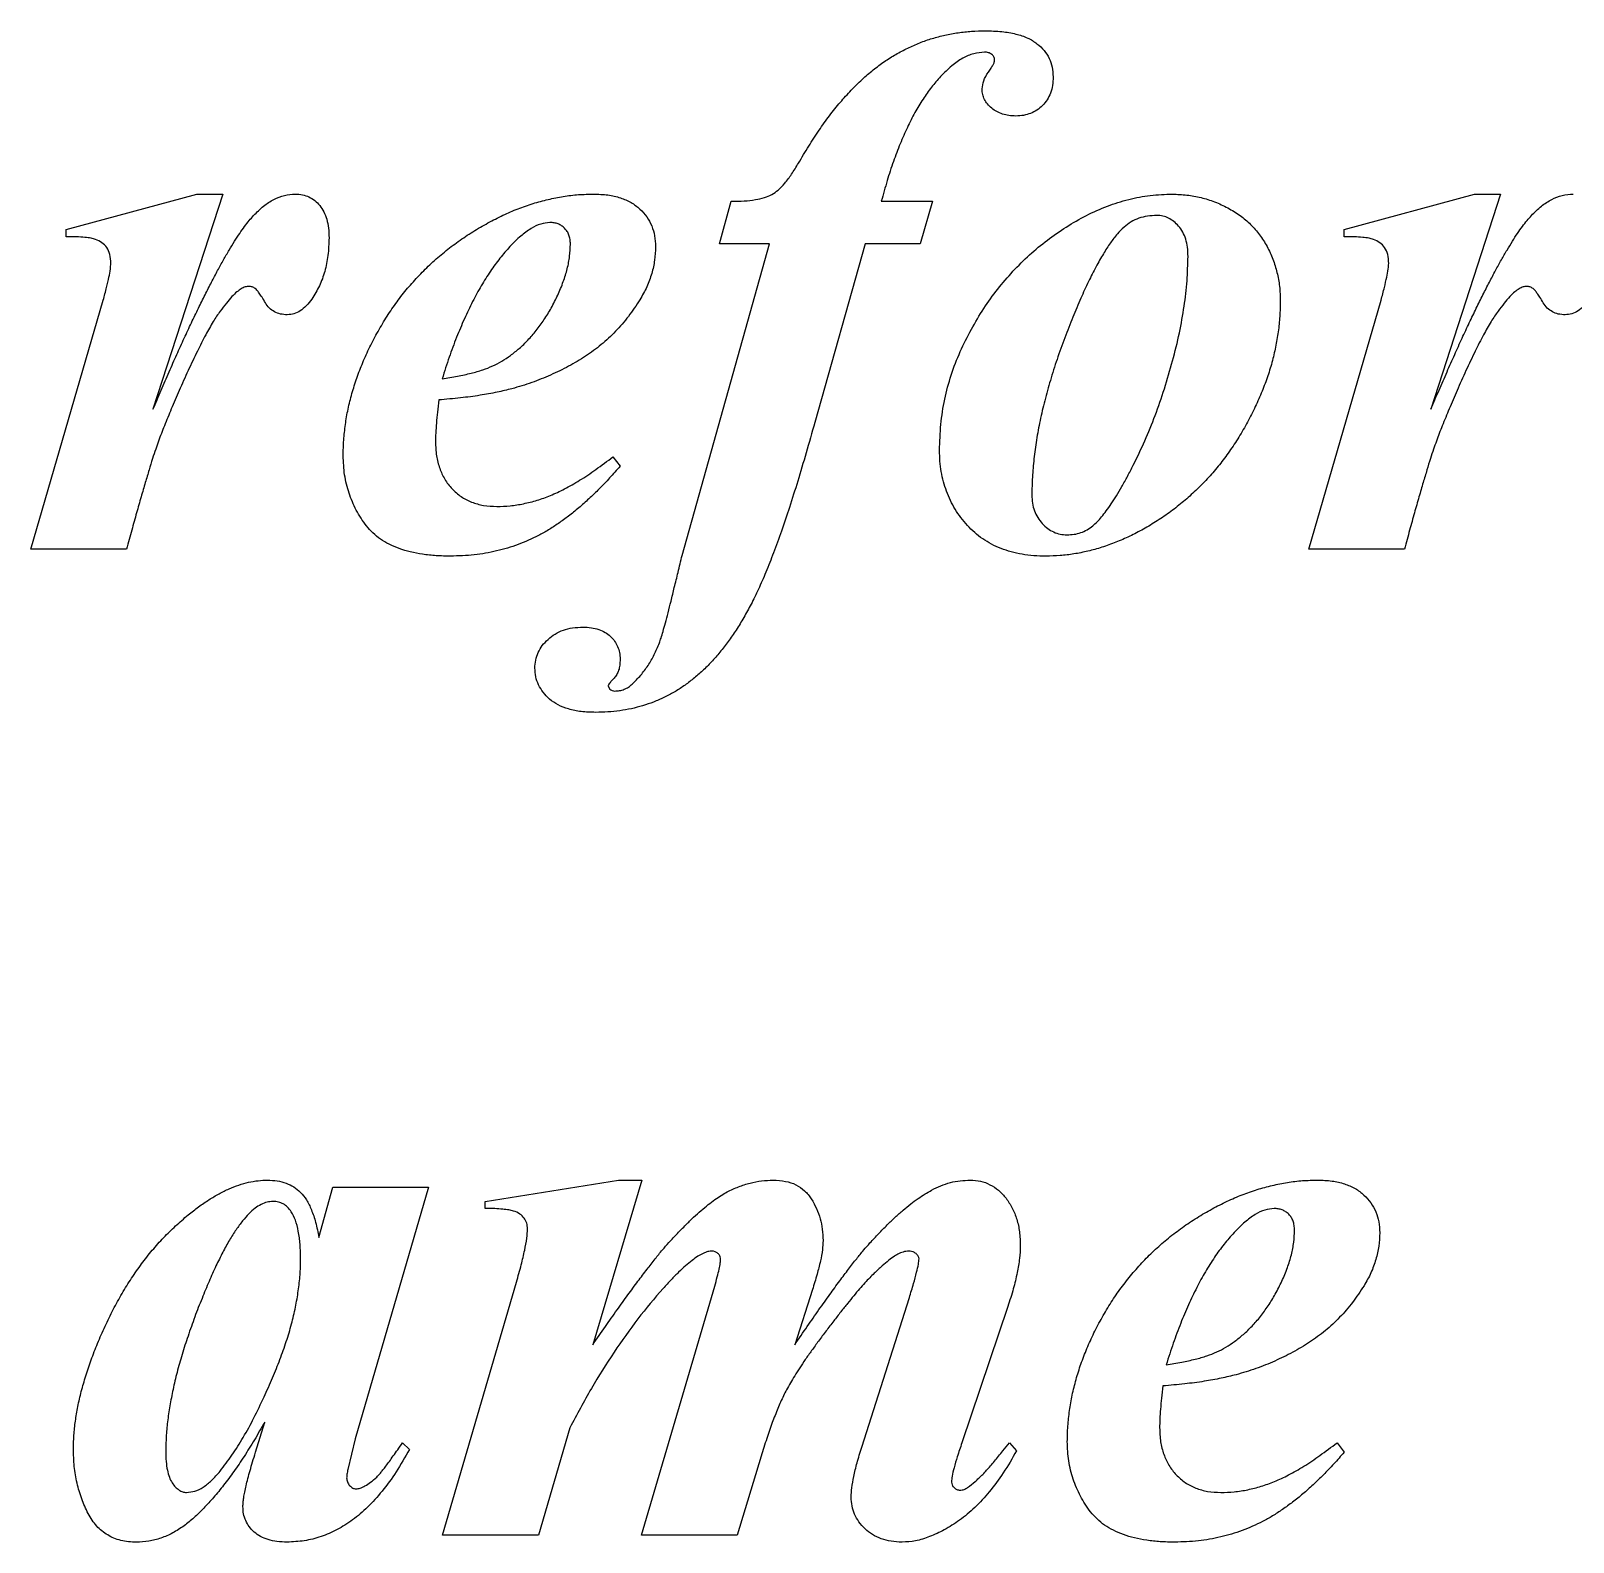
# Model space of a CAD drawing. Header units: inches. Extents: x -8.75 to 0, y -0.78 to 2.88.
# Drawn here: x -6.4158 to -5.9632, y 1.5835 to 2.0271 of the extents above; entities that cross this region are included whole.
import ezdxf

# ---------------------------------------------------------------- set-up
doc = ezdxf.new("R2010")
doc.units = ezdxf.units.IN
doc.header["$MEASUREMENT"] = 0

msp = doc.modelspace()

# ---------------------------------------------------------------- linework, layer by layer
at = {"color": 7, "linetype": 'Continuous', "lineweight": 25}
for p, q in [((-6.4054, 1.96875), (-6.36712, 1.97917)), ((-6.3595, 1.97917), (-6.37997, 1.91602)), ((-6.36712, 1.97917), (-6.3595, 1.97917)), ((-6.0304, 1.96875), (-5.99212, 1.97917)), ((-5.9845, 1.97917), (-6.00497, 1.91602)), ((-5.99212, 1.97917), (-5.9845, 1.97917)), ((-6.21373, 1.96458), (-6.21025, 1.97708)), ((-6.16624, 1.97708), (-6.15123, 1.97708)), ((-6.15123, 1.97708), (-6.15484, 1.96458)), ((-6.4054, 1.96667), (-6.4054, 1.96875)), ((-6.2247, 1.87314), (-6.19908, 1.96458)), ((-6.19908, 1.96458), (-6.21373, 1.96458)), ((-6.17096, 1.96458), (-6.18577, 1.91214)), ((-6.15484, 1.96458), (-6.17096, 1.96458)), ((-6.0304, 1.96667), (-6.0304, 1.96875)), ((-6.41581, 1.875), (-6.39456, 1.94805)), ((-6.04081, 1.875), (-6.01956, 1.94805)), ((-6.24498, 1.90208), (-6.2429, 1.89932)), ((-6.38772, 1.875), (-6.41581, 1.875)), ((-6.01272, 1.875), (-6.04081, 1.875)), ((-6.24641, 1.83473), (-6.24589, 1.83392)), ((-6.28248, 1.68355), (-6.24339, 1.6898)), ((-6.23652, 1.6898), (-6.25094, 1.64149)), ((-6.24339, 1.6898), (-6.23652, 1.6898)), ((-6.33128, 1.673), (-6.32717, 1.68771)), ((-6.32717, 1.68771), (-6.29915, 1.68771)), ((-6.29915, 1.68771), (-6.3206, 1.61389)), ((-6.28248, 1.68146), (-6.28248, 1.68355)), ((-6.29498, 1.58563), (-6.2733, 1.65988)), ((-6.23665, 1.58563), (-6.21513, 1.65868)), ((-6.18645, 1.65767), (-6.19166, 1.64149)), ((-6.172, 1.61138), (-6.158, 1.65532)), ((-6.12909, 1.65272), (-6.1426, 1.61268)), ((-6.3499, 1.60991), (-6.34716, 1.6188)), ((-6.25768, 1.61711), (-6.26686, 1.58563)), ((-6.3206, 1.61389), (-6.32281, 1.6049)), ((-6.30673, 1.61271), (-6.30465, 1.61076)), ((-6.12864, 1.61271), (-6.12656, 1.61034)), ((-6.03248, 1.61271), (-6.0304, 1.60995)), ((-6.20149, 1.60877), (-6.20852, 1.58563)), ((-6.26686, 1.58563), (-6.29498, 1.58563)), ((-6.20852, 1.58563), (-6.23665, 1.58563))]:
    msp.add_line(p, q, dxfattribs=at)
for points, knots in [([(-6.19055, 1.98825), (-6.18955, 1.98993), (-6.18761, 1.99319), (-6.18459, 1.99787), (-6.18148, 2.00215), (-6.17836, 2.00607), (-6.17517, 2.00962), (-6.17196, 2.01281), (-6.1687, 2.01562), (-6.16539, 2.01808), (-6.16201, 2.02023), (-6.15852, 2.02203), (-6.15497, 2.02362), (-6.15131, 2.02489), (-6.14755, 2.02586), (-6.1437, 2.02658), (-6.13975, 2.02702), (-6.13708, 2.02706), (-6.13574, 2.02708)], [0, 0, 0, 0, 0.082735, 0.161183, 0.235602, 0.306921, 0.373681, 0.437744, 0.4984, 0.556255, 0.612266, 0.667806, 0.722579, 0.777119, 0.831776, 0.886978, 0.942944, 1, 1, 1, 1]), ([(-6.13574, 2.02708), (-6.1341, 2.02705), (-6.13107, 2.02699), (-6.12688, 2.02627), (-6.12335, 2.02516), (-6.12057, 2.02345), (-6.11844, 2.0214), (-6.11688, 2.01907), (-6.11597, 2.01641), (-6.11587, 2.01454), (-6.11581, 2.01357)], [0, 0, 0, 0, 0.180218, 0.334907, 0.469259, 0.586173, 0.693114, 0.79364, 0.893836, 1, 1, 1, 1]), ([(-6.13596, 2.02083), (-6.13703, 2.02074), (-6.13926, 2.02053), (-6.14254, 2.01907), (-6.14581, 2.01676), (-6.14779, 2.01473), (-6.14885, 2.01364)], [0, 0, 0, 0, 0.210371, 0.440381, 0.699409, 1, 1, 1, 1]), ([(-6.133, 2.01849), (-6.13303, 2.01882), (-6.1331, 2.01949), (-6.13384, 2.02024), (-6.13481, 2.02076), (-6.13556, 2.02081), (-6.13596, 2.02083)], [0, 0, 0, 0, 0.229409, 0.465522, 0.718445, 1, 1, 1, 1]), ([(-6.13665, 2.01003), (-6.13655, 2.01083), (-6.13632, 2.01261), (-6.13512, 2.01457), (-6.13403, 2.01604), (-6.13351, 2.01707), (-6.13308, 2.01783), (-6.13302, 2.0183), (-6.133, 2.01849)], [0, 0, 0, 0, 0.2593592, 0.5684706, 0.7242816, 0.8476462, 0.9397657, 1, 1, 1, 1]), ([(-6.14885, 2.01364), (-6.14975, 2.01262), (-6.15161, 2.01053), (-6.15409, 2.00698), (-6.15648, 2.00304), (-6.15867, 1.99864), (-6.16079, 1.99386), (-6.16277, 1.98865), (-6.16459, 1.98302), (-6.16568, 1.97911), (-6.16624, 1.97708)], [0, 0, 0, 0, 0.099452, 0.205113, 0.317687, 0.437391, 0.565429, 0.701836, 0.845932, 1, 1, 1, 1]), ([(-6.12672, 2.00208), (-6.12742, 2.0021), (-6.12875, 2.00213), (-6.13065, 2.00262), (-6.13237, 2.00332), (-6.13386, 2.00434), (-6.1351, 2.00555), (-6.13597, 2.00694), (-6.13658, 2.00843), (-6.13662, 2.00949), (-6.13665, 2.01003)], [0, 0, 0, 0, 0.147617, 0.282733, 0.412711, 0.540406, 0.664117, 0.775878, 0.886615, 1, 1, 1, 1]), ([(-6.11581, 2.01357), (-6.11585, 2.01274), (-6.11591, 2.01112), (-6.11651, 2.00884), (-6.1175, 2.00683), (-6.11888, 2.00513), (-6.12053, 2.00375), (-6.12244, 2.00281), (-6.12451, 2.00218), (-6.12596, 2.00212), (-6.12672, 2.00208)], [0, 0, 0, 0, 0.141373, 0.271902, 0.394693, 0.517047, 0.637983, 0.755046, 0.873221, 1, 1, 1, 1]), ([(-6.21025, 1.97708), (-6.20898, 1.97709), (-6.20661, 1.97711), (-6.20335, 1.97746), (-6.20064, 1.97805), (-6.19835, 1.97895), (-6.19634, 1.98041), (-6.19443, 1.98246), (-6.19245, 1.98511), (-6.19122, 1.98715), (-6.19055, 1.98825)], [0, 0, 0, 0, 0.156535, 0.291088, 0.403666, 0.497803, 0.592801, 0.706305, 0.841924, 1, 1, 1, 1]), ([(-6.35045, 1.97288), (-6.3495, 1.97383), (-6.3477, 1.97564), (-6.34464, 1.97766), (-6.34146, 1.97894), (-6.33928, 1.97909), (-6.33821, 1.97917)], [0, 0, 0, 0, 0.283236, 0.539118, 0.77285, 1, 1, 1, 1]), ([(-6.33821, 1.97917), (-6.3375, 1.97914), (-6.33612, 1.97909), (-6.33418, 1.97838), (-6.33244, 1.97733), (-6.33096, 1.97582), (-6.32975, 1.97396), (-6.32891, 1.9717), (-6.32839, 1.96912), (-6.32834, 1.96728), (-6.32831, 1.96631)], [0, 0, 0, 0, 0.116379, 0.225761, 0.334619, 0.44808, 0.569236, 0.697368, 0.841074, 1, 1, 1, 1]), ([(-6.32415, 1.90241), (-6.32412, 1.90393), (-6.32406, 1.90698), (-6.32353, 1.91154), (-6.32278, 1.91612), (-6.32161, 1.92067), (-6.32019, 1.92525), (-6.31841, 1.9298), (-6.31637, 1.93438), (-6.31395, 1.9389), (-6.31131, 1.94334), (-6.30842, 1.94757), (-6.30527, 1.95157), (-6.30189, 1.95533), (-6.2983, 1.95891), (-6.29445, 1.96221), (-6.2904, 1.96533), (-6.28613, 1.96817), (-6.28174, 1.97071), (-6.27733, 1.97298), (-6.27291, 1.97491), (-6.26846, 1.97644), (-6.26403, 1.97765), (-6.25958, 1.97854), (-6.25513, 1.97908), (-6.25215, 1.97914), (-6.25068, 1.97917)], [0, 0, 0, 0, 0.039082, 0.078362, 0.117989, 0.158248, 0.199189, 0.24105, 0.28388, 0.328057, 0.3726, 0.416552, 0.459861, 0.503325, 0.546527, 0.59004, 0.633619, 0.677877, 0.721755, 0.764051, 0.805409, 0.845552, 0.884872, 0.923553, 0.962033, 1, 1, 1, 1]), ([(-6.25068, 1.97917), (-6.24926, 1.97913), (-6.24659, 1.97907), (-6.24288, 1.97819), (-6.23966, 1.97685), (-6.23706, 1.97488), (-6.23501, 1.97254), (-6.23351, 1.96987), (-6.23264, 1.96688), (-6.23254, 1.96481), (-6.23248, 1.96374)], [0, 0, 0, 0, 0.157556, 0.296643, 0.423401, 0.542675, 0.6567, 0.76879, 0.880952, 1, 1, 1, 1]), ([(-6.14915, 1.90397), (-6.14907, 1.90651), (-6.14892, 1.91154), (-6.14774, 1.91895), (-6.14587, 1.92612), (-6.14317, 1.93297), (-6.13991, 1.93947), (-6.13627, 1.94562), (-6.13218, 1.95131), (-6.12767, 1.95655), (-6.12283, 1.9614), (-6.11758, 1.96572), (-6.112, 1.9696), (-6.10613, 1.97297), (-6.09999, 1.97571), (-6.09371, 1.97772), (-6.0873, 1.97894), (-6.08298, 1.97909), (-6.08082, 1.97917)], [0, 0, 0, 0, 0.068373, 0.135108, 0.201218, 0.267276, 0.332787, 0.396645, 0.459164, 0.521042, 0.582325, 0.643264, 0.703651, 0.764819, 0.825173, 0.88396, 0.941824, 1, 1, 1, 1]), ([(-6.08082, 1.97917), (-6.0794, 1.97911), (-6.07657, 1.97901), (-6.0724, 1.97824), (-6.06836, 1.97697), (-6.06453, 1.97517), (-6.06094, 1.97301), (-6.05781, 1.97033), (-6.05514, 1.96727), (-6.05297, 1.96383), (-6.05123, 1.96013), (-6.05005, 1.95618), (-6.04925, 1.95205), (-6.04918, 1.94922), (-6.04915, 1.94779)], [0, 0, 0, 0, 0.085554, 0.1696881, 0.253802, 0.3392591, 0.4235597, 0.5049416, 0.5853359, 0.6665296, 0.7484813, 0.8303396, 0.9138323, 1, 1, 1, 1]), ([(-5.97545, 1.97288), (-5.9745, 1.97383), (-5.9727, 1.97564), (-5.96964, 1.97766), (-5.96646, 1.97894), (-5.96428, 1.97909), (-5.96321, 1.97917)], [0, 0, 0, 0, 0.283236, 0.539118, 0.77285, 1, 1, 1, 1]), ([(-6.37997, 1.91602), (-6.37917, 1.91789), (-6.37761, 1.92157), (-6.37526, 1.92692), (-6.37303, 1.93201), (-6.37084, 1.9368), (-6.36873, 1.94133), (-6.36667, 1.94558), (-6.36473, 1.94956), (-6.36283, 1.95324), (-6.36105, 1.95667), (-6.35934, 1.95982), (-6.35766, 1.96267), (-6.35608, 1.96525), (-6.35459, 1.96758), (-6.35315, 1.9696), (-6.3518, 1.97136), (-6.35088, 1.9724), (-6.35045, 1.97288)], [0, 0, 0, 0, 0.0953006, 0.1864799, 0.2728747, 0.3546961, 0.4324142, 0.5060371, 0.5748962, 0.6392273, 0.6992619, 0.7552458, 0.8063227, 0.8538375, 0.8966853, 0.9351913, 0.9698399, 1, 1, 1, 1]), ([(-6.26347, 1.97083), (-6.26438, 1.97073), (-6.26634, 1.97051), (-6.26924, 1.96904), (-6.27228, 1.96679), (-6.27419, 1.96483), (-6.27522, 1.96377)], [0, 0, 0, 0, 0.195013, 0.416861, 0.68378, 1, 1, 1, 1]), ([(-6.25748, 1.96449), (-6.25749, 1.96496), (-6.25752, 1.96585), (-6.25787, 1.96711), (-6.25837, 1.96825), (-6.25915, 1.96916), (-6.26005, 1.96992), (-6.2611, 1.97045), (-6.26224, 1.97079), (-6.26306, 1.97082), (-6.26347, 1.97083)], [0, 0, 0, 0, 0.142801, 0.272978, 0.397465, 0.51751, 0.637554, 0.753126, 0.873718, 1, 1, 1, 1]), ([(-6.09501, 1.9695), (-6.09568, 1.96884), (-6.09714, 1.96741), (-6.0991, 1.96473), (-6.1012, 1.96153), (-6.10333, 1.95773), (-6.10554, 1.95338), (-6.10778, 1.94842), (-6.11012, 1.94292), (-6.11244, 1.93693), (-6.11469, 1.93076), (-6.11664, 1.9246), (-6.11831, 1.91861), (-6.11969, 1.91277), (-6.12073, 1.90707), (-6.12148, 1.90153), (-6.12196, 1.89616), (-6.12203, 1.89262), (-6.12206, 1.89089)], [0, 0, 0, 0, 0.033249, 0.072559, 0.117666, 0.169098, 0.227007, 0.290985, 0.362132, 0.439493, 0.518973, 0.59539, 0.668972, 0.739827, 0.808386, 0.874496, 0.93831, 1, 1, 1, 1]), ([(-6.08534, 1.97292), (-6.08628, 1.97287), (-6.08809, 1.97278), (-6.09068, 1.97216), (-6.09302, 1.97108), (-6.09435, 1.97003), (-6.09501, 1.9695)], [0, 0, 0, 0, 0.267997, 0.517347, 0.757714, 1, 1, 1, 1]), ([(-6.07623, 1.96087), (-6.07626, 1.96178), (-6.07631, 1.9635), (-6.07682, 1.96593), (-6.07771, 1.96803), (-6.07892, 1.96978), (-6.08036, 1.97113), (-6.08189, 1.97218), (-6.08359, 1.97281), (-6.08475, 1.97288), (-6.08534, 1.97292)], [0, 0, 0, 0, 0.160943, 0.307485, 0.440153, 0.565263, 0.682999, 0.791977, 0.894836, 1, 1, 1, 1]), ([(-6.00497, 1.91602), (-6.00417, 1.91789), (-6.00261, 1.92157), (-6.00026, 1.92692), (-5.99803, 1.93201), (-5.99584, 1.9368), (-5.99373, 1.94133), (-5.99167, 1.94558), (-5.98973, 1.94956), (-5.98783, 1.95324), (-5.98605, 1.95667), (-5.98434, 1.95982), (-5.98266, 1.96267), (-5.98108, 1.96525), (-5.97959, 1.96758), (-5.97815, 1.9696), (-5.9768, 1.97136), (-5.97588, 1.9724), (-5.97545, 1.97288)], [0, 0, 0, 0, 0.0953006, 0.1864799, 0.2728747, 0.3546961, 0.4324142, 0.5060371, 0.5748962, 0.6392273, 0.6992619, 0.7552458, 0.8063227, 0.8538375, 0.8966853, 0.9351913, 0.9698399, 1, 1, 1, 1]), ([(-6.39234, 1.95885), (-6.39238, 1.95974), (-6.39244, 1.96137), (-6.39341, 1.9635), (-6.39491, 1.96502), (-6.39655, 1.96585), (-6.39827, 1.96632), (-6.40015, 1.96649), (-6.40258, 1.96668), (-6.4044, 1.96667), (-6.4054, 1.96667)], [0, 0, 0, 0, 0.150745, 0.274893, 0.388689, 0.507831, 0.584565, 0.690788, 0.829821, 1, 1, 1, 1]), ([(-6.32831, 1.96631), (-6.32837, 1.9646), (-6.32849, 1.96128), (-6.32946, 1.95654), (-6.33098, 1.95217), (-6.33257, 1.94963), (-6.33336, 1.94837)], [0, 0, 0, 0, 0.270819, 0.5253759, 0.7655508, 1, 1, 1, 1]), ([(-6.29511, 1.925), (-6.2936, 1.92523), (-6.29075, 1.92567), (-6.28676, 1.92656), (-6.28329, 1.92749), (-6.28029, 1.92868), (-6.27756, 1.93008), (-6.27499, 1.93185), (-6.27239, 1.93389), (-6.26987, 1.93634), (-6.26743, 1.93913), (-6.26514, 1.94228), (-6.26303, 1.94576), (-6.26115, 1.94952), (-6.25954, 1.95337), (-6.25834, 1.95717), (-6.25762, 1.96087), (-6.25753, 1.9633), (-6.25748, 1.96449)], [0, 0, 0, 0, 0.0768649, 0.1450345, 0.205136, 0.2573111, 0.3070894, 0.3589899, 0.4141165, 0.4731512, 0.5354056, 0.6002247, 0.6685274, 0.7400153, 0.8114429, 0.8777062, 0.9404108, 1, 1, 1, 1]), ([(-6.01734, 1.95885), (-6.01738, 1.95974), (-6.01744, 1.96137), (-6.01841, 1.9635), (-6.01991, 1.96502), (-6.02155, 1.96585), (-6.02327, 1.96632), (-6.02515, 1.96649), (-6.02758, 1.96668), (-6.0294, 1.96667), (-6.0304, 1.96667)], [0, 0, 0, 0, 0.150745, 0.274893, 0.388689, 0.507831, 0.584565, 0.690788, 0.829821, 1, 1, 1, 1]), ([(-6.27522, 1.96377), (-6.27622, 1.96265), (-6.27827, 1.96034), (-6.28104, 1.95647), (-6.28372, 1.95222), (-6.28624, 1.94755), (-6.28869, 1.94251), (-6.29095, 1.93704), (-6.29315, 1.93119), (-6.29445, 1.9271), (-6.29511, 1.925)], [0, 0, 0, 0, 0.102496, 0.210714, 0.32463, 0.445355, 0.572975, 0.707181, 0.84953, 1, 1, 1, 1]), ([(-6.23248, 1.96374), (-6.23254, 1.96241), (-6.23266, 1.95975), (-6.23355, 1.95579), (-6.23497, 1.95188), (-6.23636, 1.94943), (-6.23707, 1.94818)], [0, 0, 0, 0, 0.242528, 0.485953, 0.737487, 1, 1, 1, 1]), ([(-6.10416, 1.8818), (-6.10374, 1.88218), (-6.10283, 1.88299), (-6.1015, 1.88446), (-6.10016, 1.88627), (-6.09868, 1.88834), (-6.0972, 1.89074), (-6.09559, 1.89341), (-6.09394, 1.89641), (-6.09163, 1.90086), (-6.08885, 1.9068), (-6.08575, 1.91427), (-6.08309, 1.92212), (-6.0807, 1.9302), (-6.07872, 1.93826), (-6.07732, 1.94611), (-6.07642, 1.9536), (-6.07629, 1.95849), (-6.07623, 1.96087)], [0, 0, 0, 0, 0.019705, 0.042924, 0.069319, 0.09916, 0.132071, 0.168505, 0.208627, 0.25247, 0.344777, 0.439194, 0.536414, 0.636224, 0.735117, 0.828115, 0.916399, 1, 1, 1, 1]), ([(-6.39456, 1.94805), (-6.39422, 1.94929), (-6.39362, 1.95154), (-6.39294, 1.95459), (-6.39246, 1.95694), (-6.39238, 1.9583), (-6.39234, 1.95885)], [0, 0, 0, 0, 0.350075, 0.630908, 0.849316, 1, 1, 1, 1]), ([(-6.01956, 1.94805), (-6.01922, 1.94929), (-6.01862, 1.95154), (-6.01794, 1.95459), (-6.01746, 1.95694), (-6.01738, 1.9583), (-6.01734, 1.95885)], [0, 0, 0, 0, 0.350075, 0.630908, 0.849316, 1, 1, 1, 1]), ([(-6.35406, 1.9514), (-6.35449, 1.95111), (-6.35549, 1.95044), (-6.35693, 1.94899), (-6.35855, 1.94708), (-6.3604, 1.94467), (-6.36247, 1.94157), (-6.36467, 1.93763), (-6.36711, 1.93281), (-6.36969, 1.92735), (-6.37224, 1.92169), (-6.37455, 1.91628), (-6.37656, 1.91133), (-6.37811, 1.90741), (-6.37921, 1.90418), (-6.38018, 1.90138), (-6.38115, 1.8981), (-6.38227, 1.89437), (-6.3835, 1.89018), (-6.38485, 1.88553), (-6.38623, 1.88041), (-6.38721, 1.87685), (-6.38772, 1.875)], [0, 0, 0, 0, 0.018512, 0.042511, 0.072038, 0.107513, 0.150611, 0.204319, 0.267951, 0.342632, 0.41874, 0.488356, 0.551653, 0.608652, 0.63804, 0.673035, 0.713772, 0.759641, 0.811495, 0.868854, 0.93162, 1, 1, 1, 1]), ([(-6.35182, 1.95208), (-6.35219, 1.95205), (-6.35299, 1.95199), (-6.35369, 1.9516), (-6.35406, 1.9514)], [0, 0, 0, 0, 0.471736, 1, 1, 1, 1]), ([(-6.34055, 1.94375), (-6.34123, 1.94379), (-6.34253, 1.94387), (-6.34434, 1.94456), (-6.34589, 1.94569), (-6.34701, 1.94725), (-6.34788, 1.9488), (-6.34874, 1.95001), (-6.34937, 1.95091), (-6.35004, 1.95155), (-6.35085, 1.95198), (-6.3515, 1.95205), (-6.35182, 1.95208)], [0, 0, 0, 0, 0.137153, 0.261675, 0.387414, 0.520635, 0.64693, 0.748142, 0.820248, 0.868457, 0.935312, 1, 1, 1, 1]), ([(-5.97906, 1.9514), (-5.97949, 1.95111), (-5.98049, 1.95044), (-5.98193, 1.94899), (-5.98355, 1.94708), (-5.9854, 1.94467), (-5.98747, 1.94157), (-5.98967, 1.93763), (-5.99211, 1.93281), (-5.99469, 1.92735), (-5.99724, 1.92169), (-5.99955, 1.91628), (-6.00156, 1.91133), (-6.00311, 1.90741), (-6.00421, 1.90418), (-6.00518, 1.90138), (-6.00615, 1.8981), (-6.00727, 1.89437), (-6.0085, 1.89018), (-6.00985, 1.88553), (-6.01123, 1.88041), (-6.01221, 1.87685), (-6.01272, 1.875)], [0, 0, 0, 0, 0.018512, 0.042511, 0.072038, 0.107513, 0.150611, 0.204319, 0.267951, 0.342632, 0.41874, 0.488356, 0.551653, 0.608652, 0.63804, 0.673035, 0.713772, 0.759641, 0.811495, 0.868854, 0.93162, 1, 1, 1, 1]), ([(-5.97682, 1.95208), (-5.97719, 1.95205), (-5.97799, 1.95199), (-5.97869, 1.9516), (-5.97906, 1.9514)], [0, 0, 0, 0, 0.471736, 1, 1, 1, 1]), ([(-5.96555, 1.94375), (-5.96623, 1.94379), (-5.96753, 1.94387), (-5.96934, 1.94456), (-5.97089, 1.94569), (-5.97201, 1.94725), (-5.97288, 1.9488), (-5.97374, 1.95001), (-5.97437, 1.95091), (-5.97504, 1.95155), (-5.97585, 1.95198), (-5.9765, 1.95205), (-5.97682, 1.95208)], [0, 0, 0, 0, 0.137153, 0.261675, 0.387414, 0.520635, 0.64693, 0.748142, 0.820248, 0.868457, 0.935312, 1, 1, 1, 1]), ([(-6.33336, 1.94837), (-6.33388, 1.94767), (-6.33487, 1.94637), (-6.33667, 1.94491), (-6.33855, 1.94392), (-6.33989, 1.94381), (-6.34055, 1.94375)], [0, 0, 0, 0, 0.294309, 0.549668, 0.77758, 1, 1, 1, 1]), ([(-6.23707, 1.94818), (-6.23816, 1.94652), (-6.24032, 1.94326), (-6.24415, 1.93884), (-6.24835, 1.9349), (-6.25302, 1.93153), (-6.25799, 1.92855), (-6.26328, 1.92601), (-6.26882, 1.92375), (-6.27268, 1.92261), (-6.27464, 1.92204)], [0, 0, 0, 0, 0.126688, 0.250228, 0.372514, 0.49468, 0.617641, 0.742739, 0.869822, 1, 1, 1, 1]), ([(-6.04915, 1.94779), (-6.04918, 1.94629), (-6.04925, 1.94327), (-6.04971, 1.93876), (-6.05051, 1.93424), (-6.05157, 1.92972), (-6.05299, 1.9252), (-6.05471, 1.92069), (-6.05675, 1.91618), (-6.05904, 1.91169), (-6.06158, 1.90732), (-6.0644, 1.90319), (-6.06736, 1.89927), (-6.07051, 1.89557), (-6.07391, 1.89216), (-6.0775, 1.88897), (-6.08126, 1.88598), (-6.0852, 1.88327), (-6.08924, 1.88086), (-6.09329, 1.8787), (-6.09738, 1.87696), (-6.10147, 1.87549), (-6.10557, 1.87433), (-6.10967, 1.87352), (-6.11378, 1.87301), (-6.11653, 1.87295), (-6.1179, 1.87292)], [0, 0, 0, 0, 0.040288, 0.081046, 0.121912, 0.163592, 0.205763, 0.249164, 0.293302, 0.33884, 0.384474, 0.429222, 0.47316, 0.516609, 0.559725, 0.602707, 0.645492, 0.688706, 0.731235, 0.772081, 0.811808, 0.850842, 0.888714, 0.926191, 0.963211, 1, 1, 1, 1]), ([(-5.95836, 1.94837), (-5.95888, 1.94767), (-5.95987, 1.94637), (-5.96167, 1.94491), (-5.96355, 1.94392), (-5.96489, 1.94381), (-5.96555, 1.94375)], [0, 0, 0, 0, 0.294309, 0.549668, 0.77758, 1, 1, 1, 1]), ([(-6.27464, 1.92204), (-6.27608, 1.92169), (-6.27917, 1.92094), (-6.2842, 1.92004), (-6.28991, 1.91931), (-6.29396, 1.91894), (-6.29609, 1.91875)], [0, 0, 0, 0, 0.20459, 0.439082, 0.704993, 1, 1, 1, 1]), ([(-6.29609, 1.91875), (-6.29624, 1.91757), (-6.29652, 1.91531), (-6.2968, 1.91207), (-6.29702, 1.90915), (-6.29705, 1.90731), (-6.29706, 1.90645)], [0, 0, 0, 0, 0.289329, 0.553966, 0.789077, 1, 1, 1, 1]), ([(-6.18577, 1.91214), (-6.18661, 1.90916), (-6.18822, 1.90339), (-6.1907, 1.89509), (-6.19309, 1.88743), (-6.19547, 1.88043), (-6.19778, 1.87408), (-6.20001, 1.86839), (-6.20219, 1.86334), (-6.20435, 1.8589), (-6.20654, 1.85492), (-6.20878, 1.85126), (-6.21113, 1.84788), (-6.21354, 1.84474), (-6.21605, 1.84186), (-6.21865, 1.83925), (-6.22136, 1.83691), (-6.22414, 1.83481), (-6.22701, 1.83296), (-6.23001, 1.83142), (-6.23309, 1.83005), (-6.23629, 1.82901), (-6.23957, 1.82809), (-6.24299, 1.82753), (-6.24649, 1.82716), (-6.24886, 1.82711), (-6.25006, 1.82708)], [0, 0, 0, 0, 0.080645, 0.1557143, 0.2252232, 0.2892812, 0.3478289, 0.4009001, 0.4482812, 0.4906762, 0.529314, 0.5664272, 0.6021136, 0.6363102, 0.6692996, 0.7012184, 0.7322176, 0.7622358, 0.7916636, 0.8209395, 0.8498721, 0.8790459, 0.9085412, 0.9383185, 0.9689457, 1, 1, 1, 1]), ([(-6.29706, 1.90645), (-6.29702, 1.90508), (-6.29693, 1.90245), (-6.29595, 1.89874), (-6.29446, 1.89541), (-6.29227, 1.89262), (-6.28963, 1.89027), (-6.28646, 1.88869), (-6.28291, 1.88766), (-6.2804, 1.88755), (-6.27909, 1.8875)], [0, 0, 0, 0, 0.138619, 0.267658, 0.388404, 0.508312, 0.626725, 0.744958, 0.866809, 1, 1, 1, 1]), ([(-6.2926, 1.87292), (-6.29404, 1.87294), (-6.29679, 1.87297), (-6.30075, 1.87341), (-6.30438, 1.87407), (-6.30767, 1.87505), (-6.31061, 1.87631), (-6.31321, 1.87784), (-6.31547, 1.87965), (-6.31795, 1.88245), (-6.32043, 1.88633), (-6.32256, 1.89139), (-6.32393, 1.89678), (-6.32407, 1.90051), (-6.32415, 1.90241)], [0, 0, 0, 0, 0.087244, 0.167641, 0.242272, 0.311244, 0.376044, 0.436772, 0.49455, 0.55161, 0.663388, 0.773209, 0.884729, 1, 1, 1, 1]), ([(-6.27909, 1.8875), (-6.27778, 1.88754), (-6.27513, 1.88761), (-6.27118, 1.88826), (-6.26722, 1.88928), (-6.2632, 1.8907), (-6.25903, 1.89268), (-6.25459, 1.89522), (-6.24986, 1.89842), (-6.24666, 1.90082), (-6.24498, 1.90208)], [0, 0, 0, 0, 0.10426, 0.209667, 0.317162, 0.427674, 0.547407, 0.683078, 0.833212, 1, 1, 1, 1]), ([(-6.1179, 1.87292), (-6.1191, 1.87294), (-6.12146, 1.87298), (-6.12488, 1.87341), (-6.12809, 1.87413), (-6.13111, 1.8751), (-6.13392, 1.87637), (-6.1365, 1.87794), (-6.13888, 1.87978), (-6.14101, 1.8819), (-6.14292, 1.8842), (-6.14459, 1.88665), (-6.14601, 1.88924), (-6.14713, 1.89195), (-6.14808, 1.89477), (-6.14866, 1.89774), (-6.14908, 1.90081), (-6.14912, 1.90291), (-6.14915, 1.90397)], [0, 0, 0, 0, 0.072878, 0.142298, 0.208199, 0.271692, 0.33365, 0.394303, 0.454151, 0.514931, 0.575502, 0.635011, 0.694027, 0.75313, 0.812473, 0.873468, 0.935645, 1, 1, 1, 1]), ([(-6.2429, 1.89932), (-6.24391, 1.89816), (-6.24589, 1.89589), (-6.24895, 1.89271), (-6.25198, 1.88977), (-6.25497, 1.88709), (-6.25797, 1.88468), (-6.26094, 1.88253), (-6.26386, 1.88058), (-6.26777, 1.87843), (-6.2728, 1.8762), (-6.27913, 1.87432), (-6.28577, 1.87314), (-6.2903, 1.87299), (-6.2926, 1.87292)], [0, 0, 0, 0, 0.0791, 0.154916, 0.227172, 0.295979, 0.361898, 0.424661, 0.484745, 0.542227, 0.654471, 0.766987, 0.881447, 1, 1, 1, 1]), ([(-6.12206, 1.89089), (-6.12203, 1.89007), (-6.12197, 1.88849), (-6.12134, 1.88625), (-6.12042, 1.88421), (-6.11905, 1.88245), (-6.11747, 1.881), (-6.11568, 1.87996), (-6.11377, 1.87926), (-6.11242, 1.8792), (-6.11174, 1.87917)], [0, 0, 0, 0, 0.141117, 0.271235, 0.399612, 0.526778, 0.652943, 0.768103, 0.883172, 1, 1, 1, 1]), ([(-6.11174, 1.87917), (-6.11105, 1.8792), (-6.10968, 1.87926), (-6.10768, 1.87976), (-6.10582, 1.88061), (-6.10471, 1.8814), (-6.10416, 1.8818)], [0, 0, 0, 0, 0.255377, 0.501412, 0.750643, 1, 1, 1, 1]), ([(-6.23137, 1.84743), (-6.23121, 1.84792), (-6.23082, 1.84905), (-6.23024, 1.85101), (-6.22957, 1.85348), (-6.22879, 1.85644), (-6.2279, 1.8599), (-6.22695, 1.86387), (-6.22581, 1.86833), (-6.22508, 1.87148), (-6.2247, 1.87314)], [0, 0, 0, 0, 0.058102, 0.134833, 0.231414, 0.346692, 0.480678, 0.634569, 0.807471, 1, 1, 1, 1]), ([(-6.2679, 1.84007), (-6.26786, 1.84086), (-6.26778, 1.84243), (-6.26699, 1.84467), (-6.26575, 1.84674), (-6.26405, 1.84858), (-6.26197, 1.85015), (-6.25953, 1.85131), (-6.25675, 1.85196), (-6.25481, 1.85204), (-6.2538, 1.85208)], [0, 0, 0, 0, 0.114104, 0.227332, 0.341218, 0.462919, 0.589106, 0.718226, 0.852892, 1, 1, 1, 1]), ([(-6.2538, 1.85208), (-6.25297, 1.85206), (-6.2514, 1.85201), (-6.24919, 1.85148), (-6.24728, 1.85063), (-6.2457, 1.84945), (-6.24445, 1.84801), (-6.24356, 1.84637), (-6.24296, 1.84457), (-6.24292, 1.8433), (-6.2429, 1.84264)], [0, 0, 0, 0, 0.152755, 0.290909, 0.41656, 0.536896, 0.653498, 0.765704, 0.879247, 1, 1, 1, 1]), ([(-6.23935, 1.83535), (-6.23849, 1.83621), (-6.23679, 1.83791), (-6.23463, 1.84083), (-6.23278, 1.844), (-6.23185, 1.84628), (-6.23137, 1.84743)], [0, 0, 0, 0, 0.24924, 0.494558, 0.744347, 1, 1, 1, 1]), ([(-6.2429, 1.84264), (-6.24291, 1.84207), (-6.24294, 1.84098), (-6.24326, 1.83945), (-6.24381, 1.83815), (-6.24459, 1.83713), (-6.24541, 1.83639), (-6.24589, 1.83566), (-6.24632, 1.83519), (-6.24639, 1.83486), (-6.24641, 1.83473)], [0, 0, 0, 0, 0.1933326, 0.3647755, 0.5197192, 0.6653974, 0.791611, 0.8877613, 0.9584753, 1, 1, 1, 1]), ([(-6.25006, 1.82708), (-6.2515, 1.82711), (-6.25418, 1.82717), (-6.25791, 1.82793), (-6.26107, 1.8291), (-6.26358, 1.83083), (-6.26549, 1.83288), (-6.26688, 1.83511), (-6.26776, 1.83753), (-6.26785, 1.83922), (-6.2679, 1.84007)], [0, 0, 0, 0, 0.173915, 0.325635, 0.458546, 0.579703, 0.691405, 0.796561, 0.896838, 1, 1, 1, 1]), ([(-6.24589, 1.83392), (-6.24568, 1.83376), (-6.24527, 1.83343), (-6.24475, 1.83337), (-6.24449, 1.83333)], [0, 0, 0, 0, 0.503339, 1, 1, 1, 1]), ([(-6.24449, 1.83333), (-6.244, 1.83336), (-6.24304, 1.8334), (-6.24168, 1.83382), (-6.24041, 1.83442), (-6.23971, 1.83504), (-6.23935, 1.83535)], [0, 0, 0, 0, 0.25994, 0.505741, 0.750191, 1, 1, 1, 1]), ([(-6.36965, 1.67958), (-6.36864, 1.68039), (-6.36667, 1.68198), (-6.36361, 1.68402), (-6.36064, 1.6858), (-6.35772, 1.68729), (-6.35481, 1.68839), (-6.35196, 1.68918), (-6.34916, 1.6897), (-6.34729, 1.68976), (-6.34638, 1.6898)], [0, 0, 0, 0, 0.151251, 0.292341, 0.425249, 0.551635, 0.671301, 0.784657, 0.894307, 1, 1, 1, 1]), ([(-6.34638, 1.6898), (-6.34542, 1.68976), (-6.34356, 1.68968), (-6.34094, 1.68899), (-6.3386, 1.68785), (-6.33655, 1.6862), (-6.33477, 1.68392), (-6.33335, 1.68092), (-6.3321, 1.67723), (-6.33157, 1.67448), (-6.33128, 1.673)], [0, 0, 0, 0, 0.114685, 0.222136, 0.322068, 0.423716, 0.534699, 0.665421, 0.819071, 1, 1, 1, 1]), ([(-6.22857, 1.67147), (-6.22773, 1.67237), (-6.2261, 1.67412), (-6.22369, 1.6766), (-6.22139, 1.67885), (-6.21918, 1.68083), (-6.2171, 1.68256), (-6.21514, 1.68404), (-6.21328, 1.68528), (-6.211, 1.68663), (-6.20818, 1.68788), (-6.20479, 1.68898), (-6.20139, 1.68965), (-6.19911, 1.68975), (-6.19798, 1.6898)], [0, 0, 0, 0, 0.1007281, 0.1945372, 0.2820936, 0.362881, 0.4363682, 0.5026954, 0.5632791, 0.6175792, 0.718509, 0.8141592, 0.9078182, 1, 1, 1, 1]), ([(-6.19798, 1.6898), (-6.19676, 1.68973), (-6.19448, 1.68961), (-6.19127, 1.68859), (-6.18865, 1.68677), (-6.18667, 1.6843), (-6.18524, 1.68146), (-6.18408, 1.6785), (-6.18347, 1.67535), (-6.18338, 1.67321), (-6.18333, 1.67212)], [0, 0, 0, 0, 0.140488, 0.265151, 0.384636, 0.505422, 0.629371, 0.751723, 0.873743, 1, 1, 1, 1]), ([(-6.15146, 1.68687), (-6.15057, 1.68731), (-6.14879, 1.68819), (-6.14599, 1.68915), (-6.14307, 1.68967), (-6.1411, 1.68975), (-6.1401, 1.6898)], [0, 0, 0, 0, 0.251869, 0.501134, 0.746787, 1, 1, 1, 1]), ([(-6.1401, 1.6898), (-6.13909, 1.68974), (-6.13711, 1.68963), (-6.13429, 1.68854), (-6.13172, 1.68685), (-6.12953, 1.68447), (-6.12771, 1.6816), (-6.12637, 1.67827), (-6.12558, 1.67452), (-6.12549, 1.6719), (-6.12545, 1.67053)], [0, 0, 0, 0, 0.11169, 0.219755, 0.331223, 0.45075, 0.57664, 0.708199, 0.847623, 1, 1, 1, 1]), ([(-6.11165, 1.61304), (-6.11162, 1.61456), (-6.11156, 1.61761), (-6.11103, 1.62217), (-6.11028, 1.62675), (-6.10911, 1.6313), (-6.10769, 1.63588), (-6.10591, 1.64043), (-6.10387, 1.64501), (-6.10145, 1.64953), (-6.09881, 1.65397), (-6.09592, 1.6582), (-6.09277, 1.6622), (-6.08939, 1.66596), (-6.0858, 1.66954), (-6.08195, 1.67284), (-6.0779, 1.67596), (-6.07363, 1.6788), (-6.06924, 1.68134), (-6.06483, 1.68361), (-6.06041, 1.68554), (-6.05596, 1.68707), (-6.05153, 1.68828), (-6.04708, 1.68917), (-6.04263, 1.68971), (-6.03965, 1.68977), (-6.03818, 1.6898)], [0, 0, 0, 0, 0.039082, 0.078362, 0.117989, 0.158248, 0.199189, 0.24105, 0.28388, 0.328057, 0.3726, 0.416552, 0.459861, 0.503325, 0.546527, 0.59004, 0.633619, 0.677877, 0.721755, 0.764051, 0.805409, 0.845552, 0.884872, 0.923553, 0.962033, 1, 1, 1, 1]), ([(-6.03818, 1.6898), (-6.03676, 1.68976), (-6.03409, 1.68969), (-6.03038, 1.68882), (-6.02716, 1.68748), (-6.02456, 1.68551), (-6.02251, 1.68317), (-6.02101, 1.6805), (-6.02014, 1.67751), (-6.02004, 1.67544), (-6.01998, 1.67437)], [0, 0, 0, 0, 0.157556, 0.296643, 0.423401, 0.542675, 0.6567, 0.76879, 0.880952, 1, 1, 1, 1]), ([(-6.16956, 1.67137), (-6.1687, 1.67229), (-6.16704, 1.67406), (-6.16459, 1.6766), (-6.1622, 1.67889), (-6.15989, 1.68094), (-6.15768, 1.68278), (-6.15554, 1.68437), (-6.15348, 1.68571), (-6.15211, 1.68649), (-6.15146, 1.68687)], [0, 0, 0, 0, 0.156846, 0.304975, 0.442541, 0.571651, 0.691471, 0.803279, 0.905519, 1, 1, 1, 1]), ([(-6.40331, 1.61092), (-6.40329, 1.61226), (-6.40325, 1.61498), (-6.40275, 1.61912), (-6.40204, 1.6234), (-6.40102, 1.62784), (-6.39972, 1.63241), (-6.39811, 1.63712), (-6.39622, 1.64197), (-6.39407, 1.64692), (-6.39169, 1.65183), (-6.38908, 1.65654), (-6.38632, 1.66102), (-6.38334, 1.66522), (-6.38023, 1.66921), (-6.3769, 1.67293), (-6.37338, 1.67639), (-6.37089, 1.67851), (-6.36965, 1.67958)], [0, 0, 0, 0, 0.050997, 0.103943, 0.158988, 0.216791, 0.277525, 0.340557, 0.406814, 0.476408, 0.546463, 0.615088, 0.681898, 0.747317, 0.811647, 0.875037, 0.937745, 1, 1, 1, 1]), ([(-6.35182, 1.67993), (-6.35245, 1.67924), (-6.3538, 1.67776), (-6.35567, 1.67514), (-6.35763, 1.67209), (-6.35955, 1.66851), (-6.36159, 1.66449), (-6.36357, 1.65994), (-6.36567, 1.65496), (-6.36774, 1.64961), (-6.36969, 1.64411), (-6.37145, 1.6387), (-6.37293, 1.63348), (-6.37409, 1.62844), (-6.37505, 1.6236), (-6.37574, 1.61896), (-6.37615, 1.6145), (-6.3762, 1.6116), (-6.37623, 1.61017)], [0, 0, 0, 0, 0.037531, 0.080077, 0.128489, 0.182503, 0.242688, 0.308762, 0.380759, 0.45896, 0.538185, 0.61438, 0.686534, 0.755191, 0.821089, 0.883834, 0.943104, 1, 1, 1, 1]), ([(-6.34479, 1.68355), (-6.34537, 1.6835), (-6.34657, 1.68341), (-6.34833, 1.68263), (-6.35016, 1.68154), (-6.35124, 1.68049), (-6.35182, 1.67993)], [0, 0, 0, 0, 0.2148802, 0.4440233, 0.7039227, 1, 1, 1, 1]), ([(-6.33938, 1.68052), (-6.33972, 1.68099), (-6.34036, 1.68188), (-6.34168, 1.68285), (-6.34318, 1.68344), (-6.34424, 1.68351), (-6.34479, 1.68355)], [0, 0, 0, 0, 0.264796, 0.509314, 0.746635, 1, 1, 1, 1]), ([(-6.33665, 1.66642), (-6.33667, 1.66795), (-6.3367, 1.67076), (-6.33724, 1.67464), (-6.33799, 1.6779), (-6.33895, 1.6797), (-6.33938, 1.68052)], [0, 0, 0, 0, 0.31411, 0.581113, 0.808451, 1, 1, 1, 1]), ([(-6.27008, 1.67547), (-6.27011, 1.67605), (-6.27018, 1.67718), (-6.271, 1.67871), (-6.27232, 1.68), (-6.27394, 1.68069), (-6.27566, 1.6811), (-6.2775, 1.68129), (-6.27982, 1.68147), (-6.28154, 1.68147), (-6.28248, 1.68146)], [0, 0, 0, 0, 0.110035, 0.2160184, 0.327246, 0.4614138, 0.5499171, 0.668271, 0.8175367, 1, 1, 1, 1]), ([(-6.05097, 1.68146), (-6.05188, 1.68136), (-6.05384, 1.68114), (-6.05674, 1.67967), (-6.05978, 1.67742), (-6.06169, 1.67546), (-6.06272, 1.6744)], [0, 0, 0, 0, 0.195013, 0.416861, 0.68378, 1, 1, 1, 1]), ([(-6.04498, 1.67512), (-6.04499, 1.67558), (-6.04502, 1.67648), (-6.04537, 1.67774), (-6.04587, 1.67888), (-6.04665, 1.67979), (-6.04755, 1.68055), (-6.0486, 1.68108), (-6.04974, 1.68142), (-6.05056, 1.68145), (-6.05097, 1.68146)], [0, 0, 0, 0, 0.142801, 0.272978, 0.397465, 0.51751, 0.637554, 0.753126, 0.873718, 1, 1, 1, 1]), ([(-6.2733, 1.65988), (-6.27282, 1.66157), (-6.27193, 1.66467), (-6.27093, 1.66897), (-6.27023, 1.67248), (-6.27012, 1.67457), (-6.27008, 1.67547)], [0, 0, 0, 0, 0.330049, 0.606605, 0.830269, 1, 1, 1, 1]), ([(-6.08261, 1.63563), (-6.0811, 1.63586), (-6.07825, 1.6363), (-6.07426, 1.63719), (-6.07079, 1.63812), (-6.06779, 1.63931), (-6.06506, 1.64071), (-6.06249, 1.64248), (-6.05989, 1.64452), (-6.05737, 1.64697), (-6.05493, 1.64976), (-6.05264, 1.65291), (-6.05053, 1.65639), (-6.04865, 1.66015), (-6.04704, 1.664), (-6.04584, 1.6678), (-6.04512, 1.6715), (-6.04503, 1.67393), (-6.04498, 1.67512)], [0, 0, 0, 0, 0.0768649, 0.1450345, 0.205136, 0.2573111, 0.3070894, 0.3589899, 0.4141165, 0.4731512, 0.5354056, 0.6002247, 0.6685274, 0.7400153, 0.8114429, 0.8777062, 0.9404108, 1, 1, 1, 1]), ([(-6.25094, 1.64149), (-6.2497, 1.64327), (-6.24733, 1.64669), (-6.24388, 1.65157), (-6.2407, 1.656), (-6.23777, 1.65998), (-6.2351, 1.66349), (-6.23272, 1.66657), (-6.2306, 1.6692), (-6.22921, 1.67076), (-6.22857, 1.67147)], [0, 0, 0, 0, 0.173738, 0.333509, 0.479324, 0.6112, 0.729155, 0.832684, 0.923571, 1, 1, 1, 1]), ([(-6.19166, 1.64149), (-6.19042, 1.64328), (-6.18805, 1.64671), (-6.18464, 1.65165), (-6.18146, 1.65609), (-6.17856, 1.66006), (-6.17596, 1.66357), (-6.17358, 1.66658), (-6.17152, 1.66917), (-6.17017, 1.67068), (-6.16956, 1.67137)], [0, 0, 0, 0, 0.1755427, 0.3365262, 0.483964, 0.6161457, 0.7330857, 0.8365711, 0.9255636, 1, 1, 1, 1]), ([(-6.18333, 1.67212), (-6.18337, 1.67121), (-6.18347, 1.66917), (-6.18412, 1.66584), (-6.1851, 1.66193), (-6.18598, 1.65916), (-6.18645, 1.65767)], [0, 0, 0, 0, 0.184788, 0.4120616, 0.6834774, 1, 1, 1, 1]), ([(-6.12545, 1.67053), (-6.1255, 1.6693), (-6.12561, 1.66665), (-6.12636, 1.66244), (-6.12749, 1.65772), (-6.12854, 1.65445), (-6.12909, 1.65272)], [0, 0, 0, 0, 0.2020231, 0.4352402, 0.7014083, 1, 1, 1, 1]), ([(-6.06272, 1.6744), (-6.06372, 1.67328), (-6.06577, 1.67097), (-6.06854, 1.6671), (-6.07122, 1.66285), (-6.07374, 1.65818), (-6.07619, 1.65314), (-6.07845, 1.64767), (-6.08065, 1.64182), (-6.08195, 1.63773), (-6.08261, 1.63563)], [0, 0, 0, 0, 0.102496, 0.210714, 0.32463, 0.445355, 0.572975, 0.707181, 0.84953, 1, 1, 1, 1]), ([(-6.01998, 1.67437), (-6.02004, 1.67304), (-6.02016, 1.67038), (-6.02105, 1.66642), (-6.02247, 1.66251), (-6.02386, 1.66006), (-6.02457, 1.65881)], [0, 0, 0, 0, 0.242528, 0.485953, 0.737487, 1, 1, 1, 1]), ([(-6.34739, 1.62619), (-6.34654, 1.62805), (-6.34488, 1.63168), (-6.34269, 1.6371), (-6.34083, 1.64237), (-6.33929, 1.64748), (-6.3381, 1.65244), (-6.33731, 1.65725), (-6.33674, 1.66189), (-6.33668, 1.66494), (-6.33665, 1.66642)], [0, 0, 0, 0, 0.146155, 0.28499, 0.418182, 0.545285, 0.666433, 0.782078, 0.893677, 1, 1, 1, 1]), ([(-6.21588, 1.66896), (-6.2163, 1.66893), (-6.2172, 1.66886), (-6.21859, 1.66825), (-6.22016, 1.66741), (-6.22188, 1.66618), (-6.22376, 1.66461), (-6.2258, 1.66271), (-6.22803, 1.66049), (-6.22951, 1.65886), (-6.2303, 1.65799)], [0, 0, 0, 0, 0.0675794, 0.1468257, 0.2430781, 0.3570473, 0.4897924, 0.640781, 0.8103425, 1, 1, 1, 1]), ([(-6.2134, 1.66685), (-6.21345, 1.66711), (-6.21354, 1.66768), (-6.21422, 1.6683), (-6.21497, 1.66886), (-6.21559, 1.66893), (-6.21588, 1.66896)], [0, 0, 0, 0, 0.219587, 0.481206, 0.755408, 1, 1, 1, 1]), ([(-6.21513, 1.65868), (-6.21487, 1.65959), (-6.21441, 1.66125), (-6.21385, 1.66351), (-6.21348, 1.66533), (-6.21343, 1.66639), (-6.2134, 1.66685)], [0, 0, 0, 0, 0.338701, 0.618844, 0.836246, 1, 1, 1, 1]), ([(-6.16103, 1.66828), (-6.16148, 1.66803), (-6.16254, 1.66744), (-6.16416, 1.66616), (-6.16617, 1.6645), (-6.16801, 1.66277), (-6.16969, 1.6611), (-6.17112, 1.65956), (-6.17268, 1.6578), (-6.17438, 1.65581), (-6.17619, 1.65356), (-6.17818, 1.65111), (-6.18025, 1.64838), (-6.18246, 1.64553), (-6.18462, 1.64264), (-6.18664, 1.63983), (-6.1885, 1.63722), (-6.19013, 1.63474), (-6.19163, 1.63247), (-6.19291, 1.63032), (-6.19401, 1.62836), (-6.19527, 1.62589), (-6.19665, 1.62267), (-6.19833, 1.6185), (-6.19994, 1.61381), (-6.20096, 1.6105), (-6.20149, 1.60877)], [0, 0, 0, 0, 0.0211459, 0.0494547, 0.0848453, 0.1279928, 0.1531717, 0.1818282, 0.2139868, 0.2496645, 0.2892187, 0.3325952, 0.3792462, 0.4297238, 0.4802876, 0.527477, 0.5715625, 0.6116836, 0.649339, 0.6830789, 0.7141629, 0.7416334, 0.7966339, 0.857963, 0.9258118, 1, 1, 1, 1]), ([(-6.15777, 1.66896), (-6.15832, 1.66894), (-6.15944, 1.66888), (-6.16049, 1.66848), (-6.16103, 1.66828)], [0, 0, 0, 0, 0.489059, 1, 1, 1, 1]), ([(-6.158, 1.65532), (-6.15758, 1.6567), (-6.15682, 1.65916), (-6.15597, 1.66244), (-6.15532, 1.66485), (-6.15521, 1.66619), (-6.15517, 1.66672)], [0, 0, 0, 0, 0.366909, 0.656274, 0.866427, 1, 1, 1, 1]), ([(-6.15517, 1.66672), (-6.15522, 1.66699), (-6.15534, 1.66759), (-6.15606, 1.66825), (-6.15685, 1.66882), (-6.15748, 1.66892), (-6.15777, 1.66896)], [0, 0, 0, 0, 0.2206111, 0.4829807, 0.7645344, 1, 1, 1, 1]), ([(-6.2303, 1.65799), (-6.2328, 1.65506), (-6.2379, 1.64906), (-6.24484, 1.63919), (-6.25156, 1.62854), (-6.25561, 1.62098), (-6.25768, 1.61711)], [0, 0, 0, 0, 0.234414, 0.478543, 0.733263, 1, 1, 1, 1]), ([(-6.02457, 1.65881), (-6.02566, 1.65715), (-6.02782, 1.65389), (-6.03165, 1.64947), (-6.03585, 1.64553), (-6.04052, 1.64216), (-6.04549, 1.63918), (-6.05078, 1.63664), (-6.05632, 1.63438), (-6.06018, 1.63324), (-6.06214, 1.63267)], [0, 0, 0, 0, 0.126688, 0.250228, 0.372514, 0.49468, 0.617641, 0.742739, 0.869822, 1, 1, 1, 1]), ([(-6.08359, 1.62938), (-6.08374, 1.6282), (-6.08402, 1.62594), (-6.0843, 1.6227), (-6.08452, 1.61978), (-6.08455, 1.61794), (-6.08456, 1.61708)], [0, 0, 0, 0, 0.289329, 0.553966, 0.789077, 1, 1, 1, 1]), ([(-6.06214, 1.63267), (-6.06358, 1.63232), (-6.06667, 1.63157), (-6.0717, 1.63067), (-6.07741, 1.62994), (-6.08146, 1.62957), (-6.08359, 1.62938)], [0, 0, 0, 0, 0.20459, 0.439082, 0.704993, 1, 1, 1, 1]), ([(-6.36028, 1.60438), (-6.3591, 1.60594), (-6.35667, 1.60913), (-6.35337, 1.61437), (-6.35023, 1.62008), (-6.34835, 1.62412), (-6.34739, 1.62619)], [0, 0, 0, 0, 0.230967, 0.474163, 0.72999, 1, 1, 1, 1]), ([(-6.34716, 1.6188), (-6.34817, 1.61705), (-6.35013, 1.61364), (-6.35316, 1.6088), (-6.35614, 1.60435), (-6.35915, 1.60036), (-6.36206, 1.59671), (-6.36499, 1.59354), (-6.36784, 1.59072), (-6.36986, 1.58913), (-6.37083, 1.58836)], [0, 0, 0, 0, 0.156419, 0.303785, 0.441546, 0.570419, 0.690316, 0.801952, 0.904603, 1, 1, 1, 1]), ([(-6.08456, 1.61708), (-6.08452, 1.61571), (-6.08443, 1.61308), (-6.08345, 1.60937), (-6.08196, 1.60604), (-6.07977, 1.60325), (-6.07713, 1.6009), (-6.07396, 1.59932), (-6.07041, 1.59829), (-6.0679, 1.59818), (-6.06659, 1.59813)], [0, 0, 0, 0, 0.138619, 0.267658, 0.388404, 0.508312, 0.626725, 0.744958, 0.866809, 1, 1, 1, 1]), ([(-6.31432, 1.60265), (-6.31416, 1.6028), (-6.31378, 1.60317), (-6.31319, 1.60389), (-6.31243, 1.6048), (-6.31156, 1.60594), (-6.31055, 1.60731), (-6.30941, 1.60892), (-6.30811, 1.61073), (-6.30721, 1.61203), (-6.30673, 1.61271)], [0, 0, 0, 0, 0.051109, 0.126147, 0.219685, 0.333793, 0.468546, 0.623988, 0.801635, 1, 1, 1, 1]), ([(-6.17509, 1.59673), (-6.17505, 1.59764), (-6.17494, 1.59969), (-6.17428, 1.60304), (-6.17336, 1.60703), (-6.17248, 1.60985), (-6.172, 1.61138)], [0, 0, 0, 0, 0.1825593, 0.4092268, 0.6810678, 1, 1, 1, 1]), ([(-6.1426, 1.61268), (-6.14306, 1.61133), (-6.14388, 1.6089), (-6.14481, 1.60563), (-6.14548, 1.60317), (-6.14561, 1.60176), (-6.14566, 1.60119)], [0, 0, 0, 0, 0.359315, 0.643703, 0.857028, 1, 1, 1, 1]), ([(-6.13186, 1.60874), (-6.13142, 1.60928), (-6.13033, 1.6106), (-6.12927, 1.61193), (-6.12864, 1.61271)], [0, 0, 0, 0, 0.411547, 1, 1, 1, 1]), ([(-6.0801, 1.58355), (-6.08154, 1.58357), (-6.08429, 1.5836), (-6.08825, 1.58404), (-6.09188, 1.5847), (-6.09517, 1.58568), (-6.09811, 1.58694), (-6.10071, 1.58847), (-6.10297, 1.59028), (-6.10545, 1.59308), (-6.10793, 1.59696), (-6.11006, 1.60202), (-6.11143, 1.60741), (-6.11157, 1.61114), (-6.11165, 1.61304)], [0, 0, 0, 0, 0.087244, 0.167641, 0.242272, 0.311244, 0.376044, 0.436772, 0.49455, 0.55161, 0.663388, 0.773209, 0.884729, 1, 1, 1, 1]), ([(-6.06659, 1.59813), (-6.06528, 1.59817), (-6.06263, 1.59824), (-6.05868, 1.59889), (-6.05472, 1.59991), (-6.0507, 1.60133), (-6.04653, 1.60331), (-6.04209, 1.60585), (-6.03736, 1.60905), (-6.03416, 1.61145), (-6.03248, 1.61271)], [0, 0, 0, 0, 0.10426, 0.209667, 0.317162, 0.427674, 0.547407, 0.683078, 0.833212, 1, 1, 1, 1]), ([(-6.38486, 1.58355), (-6.38564, 1.58357), (-6.38717, 1.58362), (-6.38938, 1.58401), (-6.39144, 1.58465), (-6.39328, 1.58563), (-6.39499, 1.5868), (-6.39654, 1.58825), (-6.39786, 1.59), (-6.39943, 1.59263), (-6.40097, 1.59628), (-6.40235, 1.60091), (-6.40318, 1.60584), (-6.40327, 1.60921), (-6.40331, 1.61092)], [0, 0, 0, 0, 0.063398, 0.124106, 0.181381, 0.236825, 0.292429, 0.349032, 0.407944, 0.469461, 0.597027, 0.727216, 0.860912, 1, 1, 1, 1]), ([(-6.37623, 1.61017), (-6.37621, 1.60919), (-6.37616, 1.60734), (-6.37582, 1.6048), (-6.37526, 1.60267), (-6.37444, 1.601), (-6.37345, 1.59974), (-6.37239, 1.59885), (-6.3713, 1.59822), (-6.37052, 1.59816), (-6.37014, 1.59813)], [0, 0, 0, 0, 0.2006273, 0.3741277, 0.5205613, 0.6436886, 0.7503257, 0.8425447, 0.9243072, 1, 1, 1, 1]), ([(-6.35357, 1.594), (-6.35356, 1.59439), (-6.35352, 1.59526), (-6.35336, 1.59667), (-6.35304, 1.59832), (-6.35266, 1.60019), (-6.35213, 1.60229), (-6.35147, 1.60462), (-6.35072, 1.60719), (-6.35018, 1.60898), (-6.3499, 1.60991)], [0, 0, 0, 0, 0.0716538, 0.1596585, 0.2606213, 0.3783269, 0.5094296, 0.6579343, 0.8214508, 1, 1, 1, 1]), ([(-6.30465, 1.61076), (-6.30595, 1.60854), (-6.30842, 1.6043), (-6.31252, 1.59858), (-6.3168, 1.59385), (-6.32121, 1.59002), (-6.32584, 1.58716), (-6.33059, 1.58504), (-6.33555, 1.58381), (-6.33893, 1.58363), (-6.34062, 1.58355)], [0, 0, 0, 0, 0.162883, 0.310308, 0.443899, 0.565597, 0.67871, 0.786572, 0.89326, 1, 1, 1, 1]), ([(-6.12656, 1.61034), (-6.12781, 1.60815), (-6.13022, 1.60397), (-6.13436, 1.59841), (-6.13861, 1.5937), (-6.14311, 1.59001), (-6.14756, 1.58714), (-6.15191, 1.58515), (-6.15606, 1.58378), (-6.15883, 1.58362), (-6.16015, 1.58355)], [0, 0, 0, 0, 0.168632, 0.322186, 0.462383, 0.592276, 0.710044, 0.815566, 0.911763, 1, 1, 1, 1]), ([(-6.14091, 1.59956), (-6.14017, 1.60014), (-6.13863, 1.60134), (-6.13639, 1.60348), (-6.13411, 1.60596), (-6.13263, 1.60779), (-6.13186, 1.60874)], [0, 0, 0, 0, 0.216701, 0.455418, 0.715616, 1, 1, 1, 1]), ([(-6.0304, 1.60995), (-6.03141, 1.60879), (-6.03339, 1.60652), (-6.03645, 1.60334), (-6.03948, 1.6004), (-6.04247, 1.59772), (-6.04547, 1.59531), (-6.04844, 1.59316), (-6.05136, 1.59121), (-6.05527, 1.58906), (-6.0603, 1.58683), (-6.06663, 1.58495), (-6.07327, 1.58377), (-6.0778, 1.58362), (-6.0801, 1.58355)], [0, 0, 0, 0, 0.0791, 0.154916, 0.227172, 0.295979, 0.361898, 0.424661, 0.484745, 0.542227, 0.654471, 0.766987, 0.881447, 1, 1, 1, 1]), ([(-6.37014, 1.59813), (-6.36932, 1.59821), (-6.36758, 1.59838), (-6.36508, 1.5997), (-6.36258, 1.6017), (-6.36109, 1.60344), (-6.36028, 1.60438)], [0, 0, 0, 0, 0.205321, 0.430209, 0.691962, 1, 1, 1, 1]), ([(-6.32281, 1.6049), (-6.3229, 1.60442), (-6.32304, 1.60362), (-6.32311, 1.6028), (-6.32314, 1.60246)], [0, 0, 0, 0, 0.588566, 1, 1, 1, 1]), ([(-6.32314, 1.60246), (-6.32309, 1.60204), (-6.323, 1.60119), (-6.32233, 1.60013), (-6.32144, 1.59937), (-6.32073, 1.59923), (-6.3204, 1.59917)], [0, 0, 0, 0, 0.270358, 0.540354, 0.789509, 1, 1, 1, 1]), ([(-6.3204, 1.59917), (-6.32, 1.59923), (-6.31907, 1.59936), (-6.31764, 1.60009), (-6.316, 1.60117), (-6.31491, 1.60213), (-6.31432, 1.60265)], [0, 0, 0, 0, 0.171942, 0.39263, 0.666176, 1, 1, 1, 1]), ([(-6.14566, 1.60119), (-6.14562, 1.6009), (-6.14553, 1.60028), (-6.14491, 1.59953), (-6.14411, 1.59894), (-6.14347, 1.59885), (-6.14316, 1.59881)], [0, 0, 0, 0, 0.230922, 0.490546, 0.752183, 1, 1, 1, 1]), ([(-6.14316, 1.59881), (-6.14275, 1.59885), (-6.14193, 1.59891), (-6.14125, 1.59935), (-6.14091, 1.59956)], [0, 0, 0, 0, 0.5084645, 1, 1, 1, 1]), ([(-6.34062, 1.58355), (-6.34161, 1.58358), (-6.34349, 1.58365), (-6.34612, 1.5842), (-6.34841, 1.5851), (-6.35028, 1.58643), (-6.35176, 1.58802), (-6.35279, 1.58985), (-6.35349, 1.59185), (-6.35354, 1.59327), (-6.35357, 1.594)], [0, 0, 0, 0, 0.1584891, 0.3006227, 0.4284237, 0.5494395, 0.6650565, 0.7732657, 0.8848279, 1, 1, 1, 1]), ([(-6.16015, 1.58355), (-6.16123, 1.5836), (-6.16329, 1.58369), (-6.16624, 1.58442), (-6.16885, 1.58566), (-6.17106, 1.58741), (-6.17286, 1.58944), (-6.17415, 1.59172), (-6.17494, 1.59417), (-6.17504, 1.59587), (-6.17509, 1.59673)], [0, 0, 0, 0, 0.145476, 0.278336, 0.406736, 0.533013, 0.655505, 0.771595, 0.883698, 1, 1, 1, 1]), ([(-6.37083, 1.58836), (-6.37192, 1.58762), (-6.37406, 1.58617), (-6.37757, 1.58468), (-6.38117, 1.5837), (-6.38362, 1.5836), (-6.38486, 1.58355)], [0, 0, 0, 0, 0.2629183, 0.5123575, 0.7552948, 1, 1, 1, 1])]:
    msp.add_open_spline(points, degree=3, knots=knots, dxfattribs=at)

doc.saveas('drawing.dxf')
